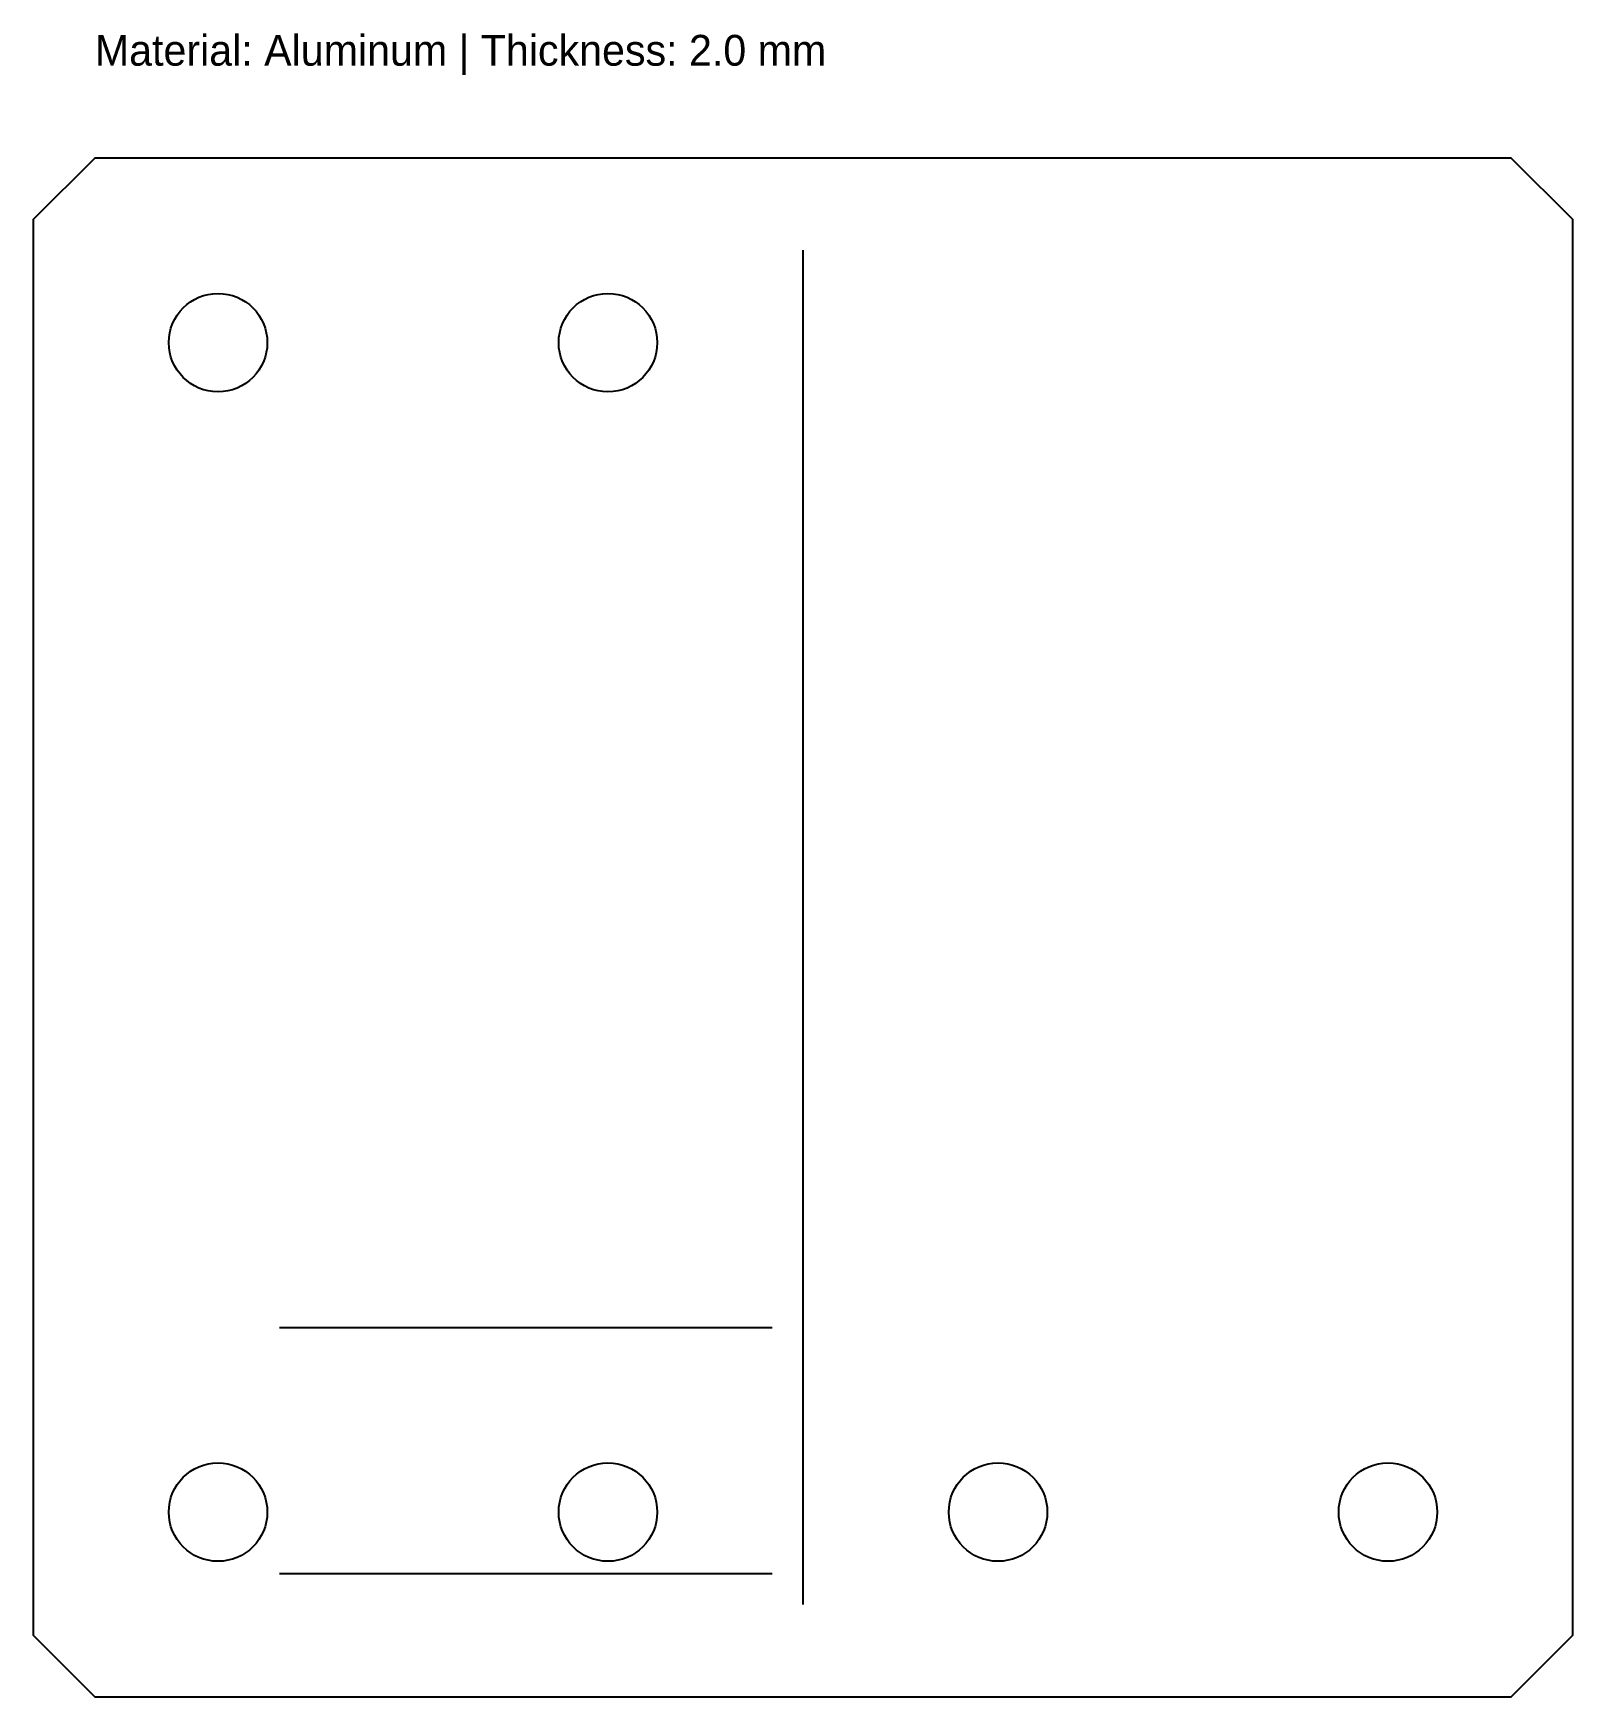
# Model space of a CAD drawing. Header units: metres. Extents: x 0 to 250, y 0 to 270.
import ezdxf

# ---------------------------------------------------------------- set-up
doc = ezdxf.new("R2010")
doc.units = ezdxf.units.M

msp = doc.modelspace()

# ---------------------------------------------------------------- linework, layer by layer
at = {"layer": 'CREASE'}
msp.add_line((125, 15), (125, 235), dxfattribs=at)
at = {"layer": 'HOLES'}
for centre in [(30, 220), (93.33, 220), (30, 30), (93.33, 30), (156.67, 30), (220, 30)]:
    msp.add_circle(centre, 8, dxfattribs=at)
at = {"layer": 'PROFILE'}
msp.add_lwpolyline([(10, 0), (240, 0), (250, 10), (250, 240), (240, 250), (10, 250), (0, 240), (0, 10)], close=True, dxfattribs=at)
at = {"layer": 'SEAMS', "linetype": 'CONTINUOUS'}
for p, q in [((40, 60), (120, 60)), ((40, 20), (120, 20))]:
    msp.add_line(p, q, dxfattribs=at)

# ---------------------------------------------------------------- texts
at = {"layer": 'NOTES'}
msp.add_text('Material: Aluminum | Thickness: 2.0 mm', height=5, dxfattribs=at).set_placement((10, 265))

doc.saveas('drawing.dxf')
